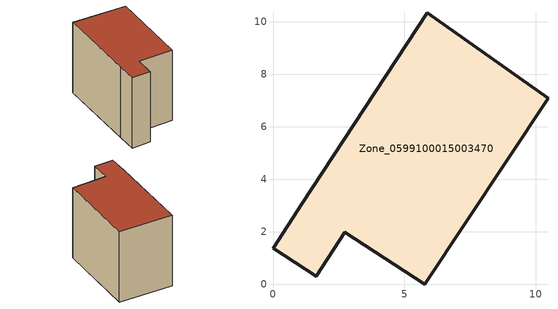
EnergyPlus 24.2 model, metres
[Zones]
Zone_0599100015003470
 floor ground (C_G): 5.88,10.34 10.47,7.08 5.77,0 2.73,1.98 1.64,0.31 0,1.38 1.11,3.09 z0.92
 wall outside (C_F): 0,1.38 1.64,0.31 2.73,1.98 5.77,0 10.47,7.08 5.88,10.34 1.11,3.09 0,1.38 z0.92:8.8
 roof outside (C_R): 10.47,7.08 5.88,10.34 1.11,3.09 0,1.38 1.64,0.31 2.73,1.98 5.77,0 z8.8
[BUILDING]
Pand.0599100015003470: North Axis=0; Terrain=City; Loads Convergence Tolerance Value=0.04; Temperature Convergence Tolerance Value=0.4; Solar Distribution=FullExterior; Maximum Number of Warmup Days=25; Minimum Number of Warmup Days=1
[Site:Location]
Rotterdam.The.Hague.AP_ZH_NLD Design_Conditions: Latitude=51.96; Longitude=4.45; Time Zone=1; Elevation=-4.5
[SITE:GROUNDTEMPERATURE:BUILDINGSURFACE]
18, 18, 18, 18, 18, 18, 18, 18, 18, 18, 18, 18
[MATERIAL] Thermal Absorptance=0.9; Solar Absorptance=0.7; Visible Absorptance=0.7
Name | Roughness | Thickness | Conductivity | Density | Specific Heat
G.TI.1965-1974 | MediumSmooth | 0.15 | 0.882353 | 540 | 1210
F.TI.1965-1974 | Rough | 0.3 | 0.697674 | 1920 | 840
R.TI.1965-1974 | MediumRough | 0.2 | 0.232558 | 1500 | 1000
[CONSTRUCTION]
C_G: G.TI.1965-1974
C_F: F.TI.1965-1974
C_R: R.TI.1965-1974
[ZONE]
Zone_0599100015003470: Type=1; Multiplier=1; Ceiling Height=Autocalculate; Volume=Autocalculate; Floor Area=autocalculate; Part of Total Floor Area=Yes
[ZONEINFILTRATION:DESIGNFLOWRATE]
Infil_Zone_0599100015003470: Zone or ZoneList or Space or SpaceList=Zone_0599100015003470; Schedule=AlwaysOn; Design Flow Rate Calculation Method=Flow/Area; Flow Rate per Floor Area=0.003; Constant Term Coefficient=1; Temperature Term Coefficient=0; Velocity Term Coefficient=0; Velocity Squared Term Coefficient=0
[HVACTEMPLATE:ZONE:IDEALLOADSAIRSYSTEM]
Zone_0599100015003470: Maximum Heating Supply Air Temperature=50; Minimum Cooling Supply Air Temperature=13; Maximum Heating Supply Air Humidity Ratio=0.0156; Minimum Cooling Supply Air Humidity Ratio=0.0077; Heating Limit=NoLimit; Cooling Limit=NoLimit; Dehumidification Control Type=ConstantSensibleHeatRatio; Cooling Sensible Heat Ratio=0.7; Dehumidification Setpoint=60; Humidification Control Type=None; Humidification Setpoint=30; Outdoor Air Method=None; Outdoor Air Flow Rate per Person=0.00944; Outdoor Air Flow Rate per Zone Floor Area=0; Outdoor Air Flow Rate per Zone=0; Demand Controlled Ventilation Type=None; Outdoor Air Economizer Type=NoEconomizer; Heat Recovery Type=None; Sensible Heat Recovery Effectiveness=0.7; Latent Heat Recovery Effectiveness=0.65
[ZONECONTROL:THERMOSTAT]
ThermostatControl_Zone_0599100015003470: Zone or ZoneList=Zone_0599100015003470; Control Type Schedule=DualSetpointControlType; Control 1=Thermostat_Zone_0599100015003470; Temperature Difference Between Cutout And Setpoint=0
[THERMOSTATSETPOINT:DUALSETPOINT]
Thermostat_Zone_0599100015003470: Heating Setpoint Temperature Schedule=HeatingSetpoint_Zone_0599100015003470; Cooling Setpoint Temperature Schedule=CoolingSetpoint_Zone_0599100015003470
[SCHEDULE:COMPACT]
HeatingSetpoint_Zone_0599100015003470: Through: 12/31, For: AllDays, Until: 24:00, 21
CoolingSetpoint_Zone_0599100015003470: Through: 12/31, For: AllDays, Until: 24:00, 24
DualSetpointControlType: Through: 12/31, For: AllDays, Until: 24:00, 4
AlwaysOn: Through: 12/31, For: AllDays, Until: 24:00, 1
